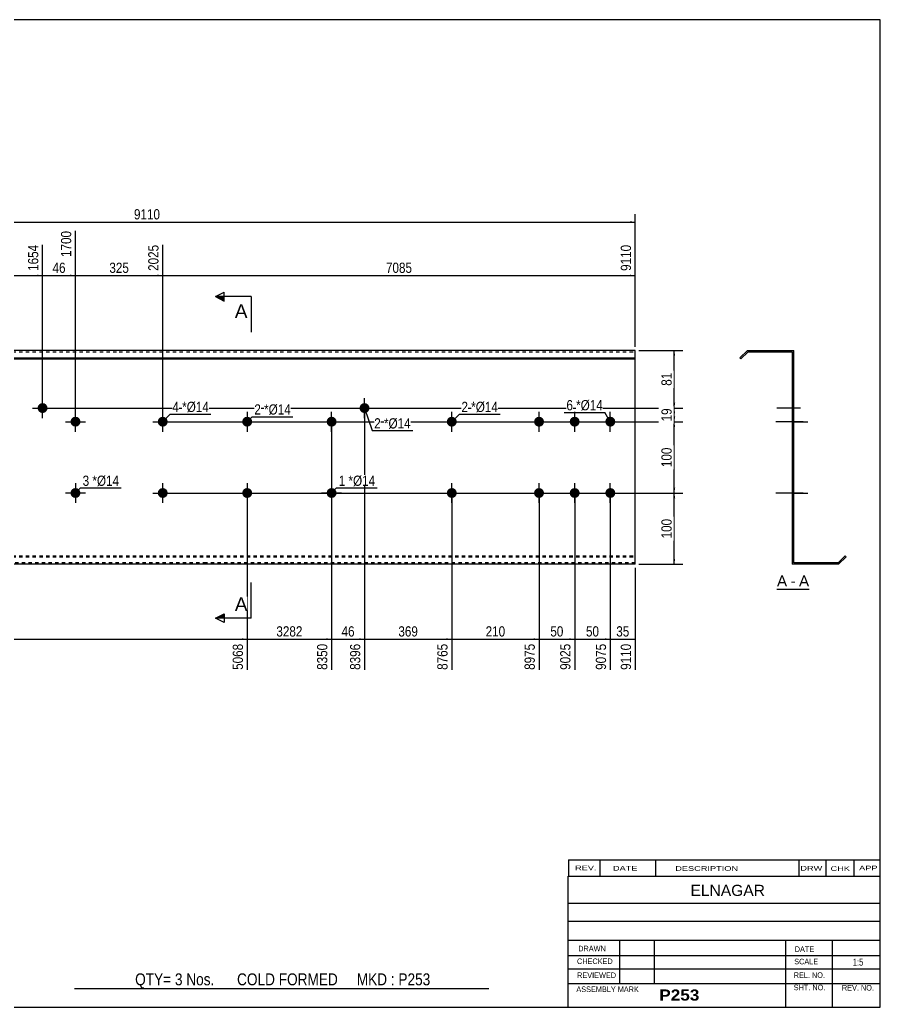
# Model space of a CAD drawing. Header units: millimetres. Extents: x -60 to 343, y -154 to 123.
# Drawn here: x 101.3 to 342.8, y -154.2 to 122.8 of the extents above; entities that cross this region are included whole.
import ezdxf

# ---------------------------------------------------------------- set-up
doc = ezdxf.new("R2010")
doc.units = ezdxf.units.MM
doc.linetypes.add('DXK_LINE_DOT1', pattern=[1.8814, 0.9407, -0.9407])
doc.styles.add('Arial', font='ARIAL.TTF', dxfattribs={"height": 0.2})
doc.styles.add('Arial Bold', font='ARIALBD.TTF', dxfattribs={"height": 0.2})
doc.styles.add('Arial Narrow', font='ARIALN.TTF', dxfattribs={"height": 0.2})

# ---------------------------------------------------------------- blocks, each defined once
blk = doc.blocks.new('Unknown-629086801-1903')
at = {"color": 5, "linetype": 'Continuous'}
for p, q in [((342.8, 122.75), (-57.2, 122.75)), ((342.8, -154.25), (342.8, 122.75)), ((-57.2, -154.25), (342.8, -154.25))]:
    blk.add_line(p, q, dxfattribs=at)
blk = doc.blocks.new('Unknown-629086801-12 - 1238')
at = {"color": 7, "linetype": 'Continuous'}
blk.add_line((313.81, -36.95), (322.84, -36.95), dxfattribs=at)
at = {"color": 0, "linetype": 'Continuous'}
blk.add_wipeout([(316.65, -36.2), (316.65, -33), (313.81, -33), (313.81, -36.2)], dxfattribs=at)
blk.add_wipeout([(319.03, -36.2), (319.03, -33), (317.61, -33), (317.61, -36.2)], dxfattribs=at)
at = {"color": 96, "linetype": 'Continuous', "style": 'Arial'}
blk.add_text('A', height=3.06, dxfattribs=at).set_placement((313.81, -36.2))
at = {"color": 0, "linetype": 'Continuous'}
blk.add_wipeout([(322.84, -36.2), (322.84, -33), (319.99, -33), (319.99, -36.2)], dxfattribs=at)
at = {"color": 96, "linetype": 'Continuous', "style": 'Arial'}
for s, p in [('A', (319.99, -36.2)), ('-', (317.61, -36.2))]:
    blk.add_text(s, height=3.06, dxfattribs=at).set_placement(p)
blk = doc.blocks.new('Part-629086801-1218 - 1203')
at = {"color": 2, "linetype": 'Continuous'}
for p, q in [((129.14, 30), (95.51, 30)), ((95.51, 27.88), (129.14, 27.88)), ((153.63, 30), (129.24, 30)), ((129.24, 27.88), (153.63, 27.88)), ((176.53, 30), (153.73, 30)), ((153.73, 27.88), (176.53, 27.88)), ((210.25, 30), (176.63, 30)), ((176.63, 27.88), (210.25, 27.88)), ((234.74, 30), (210.35, 30)), ((210.35, 27.88), (234.74, 27.88)), ((274.04, 30), (234.84, 30)), ((234.84, 27.88), (274.04, 27.88)), ((274.04, -30), (274.04, 30)), ((95.51, 27.6), (129.14, 27.6)), ((129.24, 27.6), (153.63, 27.6)), ((153.73, 27.6), (176.53, 27.6)), ((176.63, 27.6), (210.25, 27.6)), ((210.35, 27.6), (234.74, 27.6)), ((234.84, 27.6), (274.04, 27.6)), ((129.14, -30), (95.51, -30)), ((153.63, -30), (129.24, -30)), ((176.53, -30), (153.73, -30)), ((210.25, -30), (176.63, -30)), ((234.74, -30), (210.35, -30)), ((274.04, -30), (234.84, -30))]:
    blk.add_line(p, q, dxfattribs=at)
at = {"color": 7, "linetype": 'DXK_LINE_DOT1'}
for p, q in [((95.51, 29.6), (129.14, 29.6)), ((129.24, 29.6), (153.63, 29.6)), ((153.73, 29.6), (176.53, 29.6)), ((176.63, 29.6), (210.25, 29.6)), ((210.35, 29.6), (234.74, 29.6)), ((234.84, 29.6), (274.04, 29.6)), ((95.51, -27.6), (129.14, -27.6)), ((129.24, -27.6), (153.63, -27.6)), ((153.73, -27.6), (176.53, -27.6)), ((176.63, -27.6), (210.25, -27.6)), ((210.35, -27.6), (234.74, -27.6)), ((234.84, -27.6), (274.04, -27.6)), ((95.51, -27.88), (129.14, -27.88)), ((129.14, -29.6), (95.51, -29.6)), ((129.24, -27.88), (153.63, -27.88)), ((153.63, -29.6), (129.24, -29.6)), ((153.73, -27.88), (176.53, -27.88)), ((176.53, -29.6), (153.73, -29.6)), ((176.63, -27.88), (210.25, -27.88)), ((210.25, -29.6), (176.63, -29.6)), ((210.35, -27.88), (234.74, -27.88)), ((234.74, -29.6), (210.35, -29.6)), ((234.84, -27.88), (274.04, -27.88)), ((274.04, -29.6), (234.84, -29.6))]:
    blk.add_line(p, q, dxfattribs=at)
blk = doc.blocks.new('Bolt-629086801-1220 - 1203')
at = {"linetype": 'Continuous'}
blk.add_hatch(color=3, dxfattribs=at).paths.add_polyline_path([(106.3, 13.82, -1), (109.1, 13.82, -1)])
at = {"color": 3, "linetype": 'Continuous'}
for p, q in [((107.7, 11.02), (107.7, 16.62)), ((104.9, 13.82), (110.5, 13.82))]:
    blk.add_line(p, q, dxfattribs=at)
blk = doc.blocks.new('Bolt-629086801-1222 - 1203')
at = {"linetype": 'Continuous'}
blk.add_hatch(color=3, dxfattribs=at).paths.add_polyline_path([(115.54, 10, -1), (118.34, 10, -1)])
at = {"color": 3, "linetype": 'Continuous'}
for p, q in [((116.94, 7.2), (116.94, 12.8)), ((114.14, 10), (119.74, 10))]:
    blk.add_line(p, q, dxfattribs=at)
blk = doc.blocks.new('Bolt-629086801-1225 - 1203')
at = {"linetype": 'Continuous'}
blk.add_hatch(color=3, dxfattribs=at).paths.add_polyline_path([(118.34, -10, -1), (115.54, -10, -1)])
at = {"color": 3, "linetype": 'Continuous'}
for p, q in [((116.94, -7.2), (116.94, -12.8)), ((119.74, -10), (114.14, -10))]:
    blk.add_line(p, q, dxfattribs=at)
blk = doc.blocks.new('Bolt-629086801-1226 - 1203')
at = {"linetype": 'Continuous'}
for points in [[(3.6, 10, -1), (6.4, 10, -1)], [(140.03, 10, -1), (142.83, 10, -1)]]:
    blk.add_hatch(color=3, dxfattribs=at).paths.add_polyline_path(points)
at = {"color": 3, "linetype": 'Continuous'}
for p, q in [((5, 7.2), (5, 12.8)), ((141.43, 7.2), (141.43, 12.8)), ((2.2, 10), (7.8, 10)), ((138.63, 10), (144.23, 10))]:
    blk.add_line(p, q, dxfattribs=at)
blk = doc.blocks.new('Bolt-629086801-1227 - 1203')
at = {"linetype": 'Continuous'}
for points in [[(3.6, -10, -1), (6.4, -10, -1)], [(140.03, -10, -1), (142.83, -10, -1)]]:
    blk.add_hatch(color=3, dxfattribs=at).paths.add_polyline_path(points)
at = {"color": 3, "linetype": 'Continuous'}
for p, q in [((5, -12.8), (5, -7.2)), ((141.43, -12.8), (141.43, -7.2)), ((2.2, -10), (7.8, -10)), ((138.63, -10), (144.23, -10))]:
    blk.add_line(p, q, dxfattribs=at)
blk = doc.blocks.new('Bolt-629086801-1228 - 1203')
at = {"linetype": 'Continuous'}
for points in [[(221.15, 10, -1), (223.95, 10, -1)], [(221.15, -10, -1), (223.95, -10, -1)]]:
    blk.add_hatch(color=3, dxfattribs=at).paths.add_polyline_path(points)
at = {"color": 3, "linetype": 'Continuous'}
for p, q in [((222.55, 7.2), (222.55, 12.8)), ((219.75, 10), (225.35, 10)), ((222.55, -12.8), (222.55, -7.2)), ((219.75, -10), (225.35, -10))]:
    blk.add_line(p, q, dxfattribs=at)
blk = doc.blocks.new('Bolt-629086801-1229 - 1203')
at = {"linetype": 'Continuous'}
for points in [[(245.64, 10, -1), (248.44, 10, -1)], [(255.64, 10, -1), (258.44, 10, -1)], [(265.64, 10, -1), (268.44, 10, -1)], [(245.64, -10, -1), (248.44, -10, -1)], [(255.64, -10, -1), (258.44, -10, -1)], [(265.64, -10, -1), (268.44, -10, -1)]]:
    blk.add_hatch(color=3, dxfattribs=at).paths.add_polyline_path(points)
at = {"color": 3, "linetype": 'Continuous'}
for p, q in [((247.04, 7.2), (247.04, 12.8)), ((257.04, 7.2), (257.04, 12.8)), ((267.04, 7.2), (267.04, 12.8)), ((244.24, 10), (249.84, 10)), ((254.24, 10), (259.84, 10)), ((264.24, 10), (269.84, 10)), ((247.04, -12.8), (247.04, -7.2)), ((257.04, -12.8), (257.04, -7.2)), ((267.04, -12.8), (267.04, -7.2)), ((244.24, -10), (249.84, -10)), ((254.24, -10), (259.84, -10)), ((264.24, -10), (269.84, -10))]:
    blk.add_line(p, q, dxfattribs=at)
blk = doc.blocks.new('Bolt-629086801-1230 - 1203')
at = {"linetype": 'Continuous'}
blk.add_hatch(color=3, dxfattribs=at).paths.add_polyline_path([(196.66, 13.82, -1), (199.46, 13.82, -1)])
at = {"color": 3, "linetype": 'Continuous'}
for p, q in [((198.06, 11.02), (198.06, 16.62)), ((195.26, 13.82), (200.86, 13.82))]:
    blk.add_line(p, q, dxfattribs=at)
blk = doc.blocks.new('Bolt-629086801-1231 - 1203')
at = {"linetype": 'Continuous'}
blk.add_hatch(color=3, dxfattribs=at).paths.add_polyline_path([(187.42, 10, -1), (190.22, 10, -1)])
at = {"color": 3, "linetype": 'Continuous'}
for p, q in [((188.82, 7.2), (188.82, 12.8)), ((186.02, 10), (191.62, 10))]:
    blk.add_line(p, q, dxfattribs=at)
blk = doc.blocks.new('Bolt-629086801-1232 - 1203')
at = {"linetype": 'Continuous'}
blk.add_hatch(color=3, dxfattribs=at).paths.add_polyline_path([(190.22, -10, -1), (187.42, -10, -1)])
at = {"color": 3, "linetype": 'Continuous'}
for p, q in [((188.82, -7.2), (188.82, -12.8)), ((191.62, -10), (186.02, -10))]:
    blk.add_line(p, q, dxfattribs=at)
blk = doc.blocks.new('Bolt-629086801-1233 - 1203')
at = {"linetype": 'Continuous'}
for points in [[(166.53, 10, -1), (163.73, 10, -1)], [(166.53, -10, -1), (163.73, -10, -1)]]:
    blk.add_hatch(color=3, dxfattribs=at).paths.add_polyline_path(points)
at = {"color": 3, "linetype": 'Continuous'}
for p, q in [((165.13, 12.8), (165.13, 7.2)), ((162.33, 10), (167.93, 10)), ((165.13, -7.2), (165.13, -12.8)), ((162.33, -10), (167.93, -10))]:
    blk.add_line(p, q, dxfattribs=at)
blk = doc.blocks.new('Part-629086801-1240 - 1238')
at = {"color": 2, "linetype": 'Continuous'}
for p, q in [((305.52, 30), (303.4, 27.88)), ((303.4, 27.88), (303.68, 27.6)), ((303.68, 27.6), (305.69, 29.6)), ((305.52, 30), (318.52, 30)), ((305.69, 29.6), (318.12, 29.6)), ((318.12, 29.6), (318.12, -30)), ((318.52, -29.6), (318.52, 30)), ((332.96, -27.6), (330.96, -29.6)), ((333.24, -27.88), (332.96, -27.6)), ((331.12, -30), (318.12, -30)), ((330.96, -29.6), (318.52, -29.6)), ((331.12, -30), (333.24, -27.88))]:
    blk.add_line(p, q, dxfattribs=at)
blk = doc.blocks.new('Bolt-629086801-1241 - 1238')
at = {"linetype": 'Continuous'}
for points in [[(318.12, 11.4), (318.12, 8.6), (318.52, 8.6), (318.52, 11.4)], [(318.12, 11.4), (318.12, 8.6), (318.52, 8.6), (318.52, 11.4)], [(318.12, 11.4), (318.12, 8.6), (318.52, 8.6), (318.52, 11.4)], [(318.12, -8.6), (318.12, -11.4), (318.52, -11.4), (318.52, -8.6)], [(318.12, -8.6), (318.12, -11.4), (318.52, -11.4), (318.52, -8.6)], [(318.12, -8.6), (318.12, -11.4), (318.52, -11.4), (318.52, -8.6)]]:
    blk.add_hatch(color=3, dxfattribs=at).paths.add_polyline_path(points)
at = {"color": 3, "linetype": 'Continuous'}
for p, q in [((318.52, 11.4), (318.12, 11.4)), ((318.52, 11.4), (318.12, 11.4)), ((318.52, 11.4), (318.12, 11.4)), ((321.12, 10), (313.52, 10)), ((321.12, 10), (313.52, 10)), ((321.12, 10), (313.52, 10)), ((318.52, 8.6), (318.12, 8.6)), ((318.52, 8.6), (318.12, 8.6)), ((318.52, 8.6), (318.12, 8.6)), ((321.12, -10), (313.52, -10)), ((321.12, -10), (313.52, -10)), ((321.12, -10), (313.52, -10)), ((318.52, -8.6), (318.12, -8.6)), ((318.52, -8.6), (318.12, -8.6)), ((318.52, -8.6), (318.12, -8.6)), ((318.52, -11.4), (318.12, -11.4)), ((318.52, -11.4), (318.12, -11.4)), ((318.52, -11.4), (318.12, -11.4))]:
    blk.add_line(p, q, dxfattribs=at)
blk = doc.blocks.new('Bolt-629086801-1242 - 1238')
at = {"linetype": 'Continuous'}
blk.add_hatch(color=3, dxfattribs=at).paths.add_polyline_path([(318.12, 15.22), (318.12, 12.42), (318.52, 12.42), (318.52, 15.22)])
at = {"color": 3, "linetype": 'Continuous'}
for p, q in [((318.52, 15.22), (318.12, 15.22)), ((320.42, 13.82), (313.82, 13.82)), ((318.52, 12.42), (318.12, 12.42))]:
    blk.add_line(p, q, dxfattribs=at)
blk = doc.blocks.new('Bolt-629086801-1243 - 1238')
at = {"linetype": 'Continuous'}
blk.add_hatch(color=3, dxfattribs=at).paths.add_polyline_path([(318.12, 15.22), (318.12, 12.42), (318.52, 12.42), (318.52, 15.22)])
at = {"color": 3, "linetype": 'Continuous'}
for p, q in [((318.52, 15.22), (318.12, 15.22)), ((320.42, 13.82), (313.82, 13.82)), ((318.52, 12.42), (318.12, 12.42))]:
    blk.add_line(p, q, dxfattribs=at)
blk = doc.blocks.new('Bolt-629086801-1244 - 1238')
at = {"linetype": 'Continuous'}
blk.add_hatch(color=3, dxfattribs=at).paths.add_polyline_path([(318.12, 11.4), (318.12, 8.6), (318.52, 8.6), (318.52, 11.4)])
at = {"color": 3, "linetype": 'Continuous'}
for p, q in [((318.52, 11.4), (318.12, 11.4)), ((320.42, 10), (313.82, 10)), ((318.52, 8.6), (318.12, 8.6))]:
    blk.add_line(p, q, dxfattribs=at)
blk = doc.blocks.new('Bolt-629086801-1245 - 1238')
at = {"linetype": 'Continuous'}
blk.add_hatch(color=3, dxfattribs=at).paths.add_polyline_path([(318.12, 11.4), (318.12, 8.6), (318.52, 8.6), (318.52, 11.4)])
at = {"color": 3, "linetype": 'Continuous'}
for p, q in [((318.52, 11.4), (318.12, 11.4)), ((320.42, 10), (313.82, 10)), ((318.52, 8.6), (318.12, 8.6))]:
    blk.add_line(p, q, dxfattribs=at)
blk = doc.blocks.new('Bolt-629086801-1246 - 1238')
at = {"linetype": 'Continuous'}
blk.add_hatch(color=3, dxfattribs=at).paths.add_polyline_path([(318.52, -11.4), (318.52, -8.6), (318.12, -8.6), (318.12, -11.4)])
at = {"color": 3, "linetype": 'Continuous'}
for p, q in [((318.52, -8.6), (318.12, -8.6)), ((320.12, -10), (318.12, -10)), ((318.52, -11.4), (318.12, -11.4))]:
    blk.add_line(p, q, dxfattribs=at)
blk = doc.blocks.new('Bolt-629086801-1247 - 1238')
at = {"linetype": 'Continuous'}
blk.add_hatch(color=3, dxfattribs=at).paths.add_polyline_path([(318.52, -11.4), (318.52, -8.6), (318.12, -8.6), (318.12, -11.4)])
at = {"color": 3, "linetype": 'Continuous'}
for p, q in [((318.52, -8.6), (318.12, -8.6)), ((320.12, -10), (318.12, -10)), ((318.52, -11.4), (318.12, -11.4))]:
    blk.add_line(p, q, dxfattribs=at)
blk = doc.blocks.new('Bolt-629086801-1248 - 1238')
at = {"linetype": 'Continuous'}
blk.add_hatch(color=3, dxfattribs=at).paths.add_polyline_path([(318.12, 11.4), (318.12, 8.6), (318.52, 8.6), (318.52, 11.4)])
blk.add_hatch(color=3, dxfattribs=at).paths.add_polyline_path([(318.12, 11.4), (318.12, 8.6), (318.52, 8.6), (318.52, 11.4)])
at = {"color": 3, "linetype": 'Continuous'}
for p, q in [((318.52, 11.4), (318.12, 11.4)), ((318.52, 11.4), (318.12, 11.4)), ((320.12, 10), (313.52, 10)), ((320.12, 10), (313.52, 10)), ((318.52, 8.6), (318.12, 8.6)), ((318.52, 8.6), (318.12, 8.6))]:
    blk.add_line(p, q, dxfattribs=at)
blk = doc.blocks.new('Bolt-629086801-1249 - 1238')
at = {"linetype": 'Continuous'}
blk.add_hatch(color=3, dxfattribs=at).paths.add_polyline_path([(318.12, -8.6), (318.12, -11.4), (318.52, -11.4), (318.52, -8.6)])
blk.add_hatch(color=3, dxfattribs=at).paths.add_polyline_path([(318.12, -8.6), (318.12, -11.4), (318.52, -11.4), (318.52, -8.6)])
at = {"color": 3, "linetype": 'Continuous'}
for p, q in [((320.12, -10), (313.52, -10)), ((320.12, -10), (313.52, -10)), ((318.52, -8.6), (318.12, -8.6)), ((318.52, -8.6), (318.12, -8.6)), ((318.52, -11.4), (318.12, -11.4)), ((318.52, -11.4), (318.12, -11.4))]:
    blk.add_line(p, q, dxfattribs=at)
blk = doc.blocks.new('Bolt-629086801-1250 - 1238')
at = {"linetype": 'Continuous'}
for points in [[(318.12, 11.4), (318.12, 8.6), (318.52, 8.6), (318.52, 11.4)], [(318.12, -8.6), (318.12, -11.4), (318.52, -11.4), (318.52, -8.6)]]:
    blk.add_hatch(color=3, dxfattribs=at).paths.add_polyline_path(points)
at = {"color": 3, "linetype": 'Continuous'}
for p, q in [((318.52, 11.4), (318.12, 11.4)), ((320.12, 10), (313.52, 10)), ((318.52, 8.6), (318.12, 8.6)), ((320.12, -10), (313.52, -10)), ((318.52, -8.6), (318.12, -8.6)), ((318.52, -11.4), (318.12, -11.4))]:
    blk.add_line(p, q, dxfattribs=at)
blk = doc.blocks.new('Bolt-629086801-1251 - 1238')
at = {"linetype": 'Continuous'}
for points in [[(318.12, 11.4), (318.12, 8.6), (318.52, 8.6), (318.52, 11.4)], [(318.12, 11.4), (318.12, 8.6), (318.52, 8.6), (318.52, 11.4)], [(318.12, 11.4), (318.12, 8.6), (318.52, 8.6), (318.52, 11.4)], [(318.12, -8.6), (318.12, -11.4), (318.52, -11.4), (318.52, -8.6)], [(318.12, -8.6), (318.12, -11.4), (318.52, -11.4), (318.52, -8.6)], [(318.12, -8.6), (318.12, -11.4), (318.52, -11.4), (318.52, -8.6)]]:
    blk.add_hatch(color=3, dxfattribs=at).paths.add_polyline_path(points)
at = {"color": 3, "linetype": 'Continuous'}
for p, q in [((318.52, 11.4), (318.12, 11.4)), ((318.52, 11.4), (318.12, 11.4)), ((318.52, 11.4), (318.12, 11.4)), ((321.12, 10), (313.52, 10)), ((321.12, 10), (313.52, 10)), ((321.12, 10), (313.52, 10)), ((318.52, 8.6), (318.12, 8.6)), ((318.52, 8.6), (318.12, 8.6)), ((318.52, 8.6), (318.12, 8.6)), ((321.12, -10), (313.52, -10)), ((321.12, -10), (313.52, -10)), ((321.12, -10), (313.52, -10)), ((318.52, -8.6), (318.12, -8.6)), ((318.52, -8.6), (318.12, -8.6)), ((318.52, -8.6), (318.12, -8.6)), ((318.52, -11.4), (318.12, -11.4)), ((318.52, -11.4), (318.12, -11.4)), ((318.52, -11.4), (318.12, -11.4))]:
    blk.add_line(p, q, dxfattribs=at)
blk = doc.blocks.new('Bolt-629086801-1252 - 1238')
at = {"linetype": 'Continuous'}
blk.add_hatch(color=3, dxfattribs=at).paths.add_polyline_path([(318.12, 15.22), (318.12, 12.42), (318.52, 12.42), (318.52, 15.22)])
at = {"color": 3, "linetype": 'Continuous'}
for p, q in [((318.52, 15.22), (318.12, 15.22)), ((320.42, 13.82), (313.82, 13.82)), ((318.52, 12.42), (318.12, 12.42))]:
    blk.add_line(p, q, dxfattribs=at)
blk = doc.blocks.new('Bolt-629086801-1253 - 1238')
at = {"linetype": 'Continuous'}
blk.add_hatch(color=3, dxfattribs=at).paths.add_polyline_path([(318.12, 11.4), (318.12, 8.6), (318.52, 8.6), (318.52, 11.4)])
at = {"color": 3, "linetype": 'Continuous'}
for p, q in [((318.52, 11.4), (318.12, 11.4)), ((320.42, 10), (313.82, 10)), ((318.52, 8.6), (318.12, 8.6))]:
    blk.add_line(p, q, dxfattribs=at)
blk = doc.blocks.new('Bolt-629086801-1254 - 1238')
at = {"linetype": 'Continuous'}
blk.add_hatch(color=3, dxfattribs=at).paths.add_polyline_path([(318.52, -11.4), (318.52, -8.6), (318.12, -8.6), (318.12, -11.4)])
at = {"color": 3, "linetype": 'Continuous'}
for p, q in [((318.52, -8.6), (318.12, -8.6)), ((320.12, -10), (318.12, -10)), ((318.52, -11.4), (318.12, -11.4))]:
    blk.add_line(p, q, dxfattribs=at)
blk = doc.blocks.new('Bolt-629086801-1255 - 1238')
at = {"linetype": 'Continuous'}
for points in [[(318.52, 8.6), (318.52, 11.4), (318.12, 11.4), (318.12, 8.6)], [(318.52, -11.4), (318.52, -8.6), (318.12, -8.6), (318.12, -11.4)]]:
    blk.add_hatch(color=3, dxfattribs=at).paths.add_polyline_path(points)
at = {"color": 3, "linetype": 'Continuous'}
for p, q in [((318.12, 11.4), (318.52, 11.4)), ((318.12, 10), (322.52, 10)), ((318.12, 8.6), (318.52, 8.6)), ((318.12, -8.6), (318.52, -8.6)), ((318.12, -10), (322.52, -10)), ((318.12, -11.4), (318.52, -11.4))]:
    blk.add_line(p, q, dxfattribs=at)
blk = doc.blocks.new('StraightDimension-629086801-1353 - 1203')
at = {"linetype": 'Continuous'}
for points in [[(284.75, 8.5), (285, 10), (285.25, 8.5)], [(285.25, -8.5), (285, -10), (284.75, -8.5)]]:
    blk.add_hatch(color=7, dxfattribs=at).paths.add_polyline_path(points)
at = {"color": 7, "linetype": 'Continuous'}
for p, q in [((142.43, 10), (287.4, 10)), ((285, -10), (285, 10)), ((142.43, -10), (287.4, -10))]:
    blk.add_line(p, q, dxfattribs=at)
at = {"color": 0}
blk.add_wipeout([(284.85, 3.34), (280.65, 3.34), (280.65, -3.34), (284.85, -3.34)], dxfattribs=at)
at = {"color": 3, "style": 'Arial Narrow'}
blk.add_text('100', height=2.863, rotation=90.0002, dxfattribs=at).set_placement((284.25, -2.74))
blk = doc.blocks.new('StraightDimension-629086801-1354 - 1203')
at = {"linetype": 'Continuous'}
for points in [[(284.75, -11.5), (285, -10), (285.25, -11.5)], [(285.25, -28.5), (285, -30), (284.75, -28.5)]]:
    blk.add_hatch(color=7, dxfattribs=at).paths.add_polyline_path(points)
at = {"color": 7, "linetype": 'Continuous'}
for p, q in [((142.43, -10), (287.4, -10)), ((285, -30), (285, -10)), ((275.04, -30), (287.4, -30))]:
    blk.add_line(p, q, dxfattribs=at)
at = {"color": 0}
blk.add_wipeout([(284.85, -16.66), (280.65, -16.66), (280.65, -23.34), (284.85, -23.34)], dxfattribs=at)
at = {"color": 3, "style": 'Arial Narrow'}
blk.add_text('100', height=2.863, rotation=90.0002, dxfattribs=at).set_placement((284.25, -22.74))
blk = doc.blocks.new('StraightDimension-629086801-1268 - 1203')
at = {"linetype": 'Continuous'}
blk.add_hatch(color=7, dxfattribs=at).paths.add_polyline_path([(272.54, 51.25), (274.04, 51), (272.54, 50.75)])
at = {"color": 7, "linetype": 'Continuous'}
for p, q in [((141.43, 11), (141.43, 59.61)), ((274.04, 31), (274.04, 59.61)), ((141.43, 51), (274.04, 51))]:
    blk.add_line(p, q, dxfattribs=at)
at = {"color": 0, "linetype": 'Continuous'}
blk.add_wipeout([(273.44, 60.21), (269.24, 60.21), (269.24, 51.7), (273.44, 51.7)], dxfattribs=at)
at = {"color": 0}
blk.add_wipeout([(211.99, 51.15), (211.99, 55.35), (203.48, 55.35), (203.48, 51.15)], dxfattribs=at)
at = {"color": 3, "linetype": 'Continuous', "style": 'Arial Narrow'}
blk.add_text('9110', height=2.863, rotation=90.0002, dxfattribs=at).set_placement((272.84, 52.3))
at = {"color": 3, "style": 'Arial Narrow'}
blk.add_text('7085', height=2.863, dxfattribs=at).set_placement((204.08, 51.75))
blk = doc.blocks.new('StraightDimension-629086801-1269 - 1203')
at = {"linetype": 'Continuous'}
blk.add_hatch(color=7, dxfattribs=at).paths.add_polyline_path([(139.93, 51.25), (141.43, 51), (139.93, 50.75)])
at = {"color": 7, "linetype": 'Continuous'}
for p, q in [((116.94, 11), (116.94, 63.51)), ((141.43, 11), (141.43, 59.61)), ((116.94, 51), (141.43, 51))]:
    blk.add_line(p, q, dxfattribs=at)
at = {"color": 0, "linetype": 'Continuous'}
blk.add_wipeout([(140.83, 60.21), (136.63, 60.21), (136.63, 51.7), (140.83, 51.7)], dxfattribs=at)
at = {"color": 0}
blk.add_wipeout([(132.53, 51.15), (132.53, 55.35), (125.85, 55.35), (125.85, 51.15)], dxfattribs=at)
at = {"color": 3, "linetype": 'Continuous', "style": 'Arial Narrow'}
blk.add_text('2025', height=2.863, rotation=90.0002, dxfattribs=at).set_placement((140.23, 52.3))
at = {"color": 3, "style": 'Arial Narrow'}
blk.add_text('325', height=2.863, dxfattribs=at).set_placement((126.45, 51.75))
blk = doc.blocks.new('StraightDimension-629086801-1270 - 1203')
at = {"linetype": 'Continuous'}
blk.add_hatch(color=7, dxfattribs=at).paths.add_polyline_path([(115.44, 51.25), (116.94, 51), (115.44, 50.75)])
at = {"color": 7, "linetype": 'Continuous'}
for p, q in [((116.94, 11), (116.94, 63.51)), ((107.7, 14.82), (107.7, 59.61)), ((107.7, 51), (116.94, 51))]:
    blk.add_line(p, q, dxfattribs=at)
at = {"color": 0}
blk.add_wipeout([(114.75, 51.15), (114.75, 55.35), (109.9, 55.35), (109.9, 51.15)], dxfattribs=at)
at = {"color": 0, "linetype": 'Continuous'}
blk.add_wipeout([(116.34, 64.11), (112.14, 64.11), (112.14, 55.6), (116.34, 55.6)], dxfattribs=at)
at = {"color": 3, "linetype": 'Continuous', "style": 'Arial Narrow'}
blk.add_text('1700', height=2.863, rotation=90.0002, dxfattribs=at).set_placement((115.74, 56.2))
at = {"color": 3, "style": 'Arial Narrow'}
blk.add_text('46', height=2.863, dxfattribs=at).set_placement((110.5, 51.75))
blk = doc.blocks.new('StraightDimension-629086801-1320 - 1203')
at = {"linetype": 'Continuous'}
blk.add_hatch(color=7, dxfattribs=at).paths.add_polyline_path([(245.54, -50.75), (247.04, -51), (245.54, -51.25)])
at = {"color": 7, "linetype": 'Continuous'}
for p, q in [((222.55, -11), (222.55, -59.61)), ((247.04, -11), (247.04, -59.61)), ((222.55, -51), (247.04, -51))]:
    blk.add_line(p, q, dxfattribs=at)
at = {"color": 0}
blk.add_wipeout([(238.13, -50.85), (238.13, -46.65), (231.45, -46.65), (231.45, -50.85)], dxfattribs=at)
at = {"color": 0, "linetype": 'Continuous'}
blk.add_wipeout([(246.44, -51.7), (242.24, -51.7), (242.24, -60.21), (246.44, -60.21)], dxfattribs=at)
at = {"color": 3, "style": 'Arial Narrow'}
blk.add_text('210', height=2.863, dxfattribs=at).set_placement((232.05, -50.25))
at = {"color": 3, "linetype": 'Continuous', "style": 'Arial Narrow'}
blk.add_text('8975', height=2.863, rotation=90.0002, dxfattribs=at).set_placement((245.84, -59.61))
blk = doc.blocks.new('StraightDimension-629086801-1271 - 1203')
at = {"linetype": 'Continuous'}
blk.add_hatch(color=7, dxfattribs=at).paths.add_polyline_path([(106.2, 51.25), (107.7, 51), (106.2, 50.75)])
at = {"color": 7, "linetype": 'Continuous'}
for p, q in [((83.22, 11), (83.22, 63.51)), ((107.7, 14.82), (107.7, 59.61)), ((83.22, 51), (107.7, 51))]:
    blk.add_line(p, q, dxfattribs=at)
at = {"color": 0, "linetype": 'Continuous'}
blk.add_wipeout([(107.1, 60.21), (102.9, 60.21), (102.9, 51.7), (107.1, 51.7)], dxfattribs=at)
at = {"color": 0}
blk.add_wipeout([(98.8, 51.15), (98.8, 55.35), (92.12, 55.35), (92.12, 51.15)], dxfattribs=at)
at = {"color": 3, "linetype": 'Continuous', "style": 'Arial Narrow'}
blk.add_text('1654', height=2.863, rotation=90.0002, dxfattribs=at).set_placement((106.5, 52.3))
at = {"color": 3, "style": 'Arial Narrow'}
blk.add_text('579', height=2.863, dxfattribs=at).set_placement((92.72, 51.75))
blk = doc.blocks.new('StraightDimension-629086801-1351 - 1203')
at = {"linetype": 'Continuous'}
for points in [[(284.75, 28.5), (285, 30), (285.25, 28.5)], [(285.25, 15.32), (285, 13.82), (284.75, 15.32)]]:
    blk.add_hatch(color=7, dxfattribs=at).paths.add_polyline_path(points)
at = {"color": 7, "linetype": 'Continuous'}
for p, q in [((275.04, 30), (287.4, 30)), ((285, 13.82), (285, 30)), ((108.7, 13.82), (287.4, 13.82))]:
    blk.add_line(p, q, dxfattribs=at)
at = {"color": 0}
blk.add_wipeout([(284.85, 24.34), (280.65, 24.34), (280.65, 19.48), (284.85, 19.48)], dxfattribs=at)
at = {"color": 3, "style": 'Arial Narrow'}
blk.add_text('81', height=2.863, rotation=90.0002, dxfattribs=at).set_placement((284.25, 20.08))
blk = doc.blocks.new('StraightDimension-629086801-1317 - 1203')
at = {"linetype": 'Continuous'}
blk.add_hatch(color=7, dxfattribs=at).paths.add_polyline_path([(272.54, -50.75), (274.04, -51), (272.54, -51.25)])
at = {"color": 7, "linetype": 'Continuous'}
for p, q in [((267.04, -11), (267.04, -59.61)), ((274.04, -31), (274.04, -59.61)), ((267.04, -51), (274.04, -51))]:
    blk.add_line(p, q, dxfattribs=at)
at = {"color": 0}
blk.add_wipeout([(272.96, -50.85), (272.96, -46.65), (268.11, -46.65), (268.11, -50.85)], dxfattribs=at)
at = {"color": 3, "style": 'Arial Narrow'}
blk.add_text('35', height=2.863, dxfattribs=at).set_placement((268.71, -50.25))
at = {"color": 0, "linetype": 'Continuous'}
blk.add_wipeout([(273.44, -51.7), (269.24, -51.7), (269.24, -60.21), (273.44, -60.21)], dxfattribs=at)
at = {"color": 3, "linetype": 'Continuous', "style": 'Arial Narrow'}
blk.add_text('9110', height=2.863, rotation=90.0002, dxfattribs=at).set_placement((272.84, -59.61))
blk = doc.blocks.new('StraightDimension-629086801-1318 - 1203')
at = {"linetype": 'Continuous'}
blk.add_hatch(color=7, dxfattribs=at).paths.add_polyline_path([(265.54, -50.75), (267.04, -51), (265.54, -51.25)])
at = {"color": 7, "linetype": 'Continuous'}
for p, q in [((257.04, -11), (257.04, -59.61)), ((267.04, -11), (267.04, -59.61)), ((257.04, -51), (267.04, -51))]:
    blk.add_line(p, q, dxfattribs=at)
at = {"color": 0}
blk.add_wipeout([(264.46, -50.85), (264.46, -46.65), (259.61, -46.65), (259.61, -50.85)], dxfattribs=at)
at = {"color": 3, "style": 'Arial Narrow'}
blk.add_text('50', height=2.863, dxfattribs=at).set_placement((260.21, -50.25))
at = {"color": 0, "linetype": 'Continuous'}
blk.add_wipeout([(266.44, -51.7), (262.24, -51.7), (262.24, -60.21), (266.44, -60.21)], dxfattribs=at)
at = {"color": 3, "linetype": 'Continuous', "style": 'Arial Narrow'}
blk.add_text('9075', height=2.863, rotation=90.0002, dxfattribs=at).set_placement((265.84, -59.61))
blk = doc.blocks.new('StraightDimension-629086801-1319 - 1203')
at = {"linetype": 'Continuous'}
blk.add_hatch(color=7, dxfattribs=at).paths.add_polyline_path([(255.54, -50.75), (257.04, -51), (255.54, -51.25)])
at = {"color": 7, "linetype": 'Continuous'}
for p, q in [((247.04, -11), (247.04, -59.61)), ((257.04, -11), (257.04, -59.61)), ((247.04, -51), (257.04, -51))]:
    blk.add_line(p, q, dxfattribs=at)
at = {"color": 0}
blk.add_wipeout([(254.46, -50.85), (254.46, -46.65), (249.61, -46.65), (249.61, -50.85)], dxfattribs=at)
at = {"color": 3, "style": 'Arial Narrow'}
blk.add_text('50', height=2.863, dxfattribs=at).set_placement((250.21, -50.25))
at = {"color": 0, "linetype": 'Continuous'}
blk.add_wipeout([(256.44, -51.7), (252.24, -51.7), (252.24, -60.21), (256.44, -60.21)], dxfattribs=at)
at = {"color": 3, "linetype": 'Continuous', "style": 'Arial Narrow'}
blk.add_text('9025', height=2.863, rotation=90.0002, dxfattribs=at).set_placement((255.84, -59.61))
blk = doc.blocks.new('StraightDimension-629086801-1321 - 1203')
at = {"linetype": 'Continuous'}
blk.add_hatch(color=7, dxfattribs=at).paths.add_polyline_path([(221.05, -50.75), (222.55, -51), (221.05, -51.25)])
at = {"color": 7, "linetype": 'Continuous'}
for p, q in [((198.06, 12.82), (198.06, -59.61)), ((222.55, -11), (222.55, -59.61)), ((198.06, -51), (222.55, -51))]:
    blk.add_line(p, q, dxfattribs=at)
at = {"color": 0}
blk.add_wipeout([(213.65, -50.85), (213.65, -46.65), (206.96, -46.65), (206.96, -50.85)], dxfattribs=at)
at = {"color": 0, "linetype": 'Continuous'}
blk.add_wipeout([(221.95, -51.7), (217.75, -51.7), (217.75, -60.21), (221.95, -60.21)], dxfattribs=at)
at = {"color": 3, "style": 'Arial Narrow'}
blk.add_text('369', height=2.863, dxfattribs=at).set_placement((207.56, -50.25))
at = {"color": 3, "linetype": 'Continuous', "style": 'Arial Narrow'}
blk.add_text('8765', height=2.863, rotation=90.0002, dxfattribs=at).set_placement((221.35, -59.61))
blk = doc.blocks.new('StraightDimension-629086801-1322 - 1203')
at = {"linetype": 'Continuous'}
blk.add_hatch(color=7, dxfattribs=at).paths.add_polyline_path([(196.56, -50.75), (198.06, -51), (196.56, -51.25)])
at = {"color": 7, "linetype": 'Continuous'}
for p, q in [((198.06, 12.82), (198.06, -59.61)), ((188.82, 9), (188.82, -59.61)), ((188.82, -51), (198.06, -51))]:
    blk.add_line(p, q, dxfattribs=at)
at = {"color": 0}
blk.add_wipeout([(195.87, -50.85), (195.87, -46.65), (191.01, -46.65), (191.01, -50.85)], dxfattribs=at)
at = {"color": 3, "style": 'Arial Narrow'}
blk.add_text('46', height=2.863, dxfattribs=at).set_placement((191.61, -50.25))
at = {"color": 0, "linetype": 'Continuous'}
blk.add_wipeout([(197.46, -51.7), (193.26, -51.7), (193.26, -60.21), (197.46, -60.21)], dxfattribs=at)
at = {"color": 3, "linetype": 'Continuous', "style": 'Arial Narrow'}
blk.add_text('8396', height=2.863, rotation=90.0002, dxfattribs=at).set_placement((196.86, -59.61))
blk = doc.blocks.new('StraightDimension-629086801-1323 - 1203')
at = {"linetype": 'Continuous'}
blk.add_hatch(color=7, dxfattribs=at).paths.add_polyline_path([(187.32, -50.75), (188.82, -51), (187.32, -51.25)])
at = {"color": 7, "linetype": 'Continuous'}
for p, q in [((188.82, 9), (188.82, -59.61)), ((165.13, -11), (165.13, -59.61)), ((165.13, -51), (188.82, -51))]:
    blk.add_line(p, q, dxfattribs=at)
at = {"color": 0}
blk.add_wipeout([(181.23, -50.85), (181.23, -46.65), (172.72, -46.65), (172.72, -50.85)], dxfattribs=at)
at = {"color": 0, "linetype": 'Continuous'}
blk.add_wipeout([(188.22, -51.7), (184.02, -51.7), (184.02, -60.21), (188.22, -60.21)], dxfattribs=at)
at = {"color": 3, "style": 'Arial Narrow'}
blk.add_text('3282', height=2.863, dxfattribs=at).set_placement((173.32, -50.25))
at = {"color": 3, "linetype": 'Continuous', "style": 'Arial Narrow'}
blk.add_text('8350', height=2.863, rotation=90.0002, dxfattribs=at).set_placement((187.62, -59.61))
blk = doc.blocks.new('StraightDimension-629086801-1324 - 1203')
at = {"linetype": 'Continuous'}
blk.add_hatch(color=7, dxfattribs=at).paths.add_polyline_path([(163.63, -50.75), (165.13, -51), (163.63, -51.25)])
at = {"color": 7, "linetype": 'Continuous'}
for p, q in [((165.13, -11), (165.13, -59.61)), ((0, -31), (0, -54.13)), ((0, -51), (165.13, -51))]:
    blk.add_line(p, q, dxfattribs=at)
at = {"color": 0}
blk.add_wipeout([(86.82, -50.85), (86.82, -46.65), (78.31, -46.65), (78.31, -50.85)], dxfattribs=at)
at = {"color": 0, "linetype": 'Continuous'}
for points in [[(-0.6, -51.7), (-4.8, -51.7), (-4.8, -54.73), (-0.6, -54.73)], [(164.53, -51.7), (160.33, -51.7), (160.33, -60.21), (164.53, -60.21)]]:
    blk.add_wipeout(points, dxfattribs=at)
at = {"color": 3, "style": 'Arial Narrow'}
blk.add_text('5068', height=2.863, dxfattribs=at).set_placement((78.91, -50.25))
at = {"color": 3, "linetype": 'Continuous', "style": 'Arial Narrow'}
for s, height, p in [('0', 2.86, (-1.2, -54.13)), ('5068', 2.863, (163.93, -59.61))]:
    blk.add_text(s, height=height, rotation=90.0002, dxfattribs=at).set_placement(p)
blk = doc.blocks.new('StraightDimension-629086801-1352 - 1203')
at = {"linetype": 'Continuous'}
for points in [[(284.75, 12.32), (285, 13.82), (285.25, 12.32)], [(285.25, 11.5), (285, 10), (284.75, 11.5)]]:
    blk.add_hatch(color=7, dxfattribs=at).paths.add_polyline_path(points)
at = {"color": 7, "linetype": 'Continuous'}
for p, q in [((108.7, 13.82), (287.4, 13.82)), ((285, 10), (285, 13.82)), ((142.43, 10), (287.4, 10))]:
    blk.add_line(p, q, dxfattribs=at)
at = {"color": 0}
blk.add_wipeout([(284.85, 14.34), (280.65, 14.34), (280.65, 9.48), (284.85, 9.48)], dxfattribs=at)
at = {"color": 3, "style": 'Arial Narrow'}
blk.add_text('19', height=2.863, rotation=90.0002, dxfattribs=at).set_placement((284.25, 10.08))
blk = doc.blocks.new('StraightDimension-629086801-1389 - 1203')
at = {"linetype": 'Continuous'}
blk.add_hatch(color=7, dxfattribs=at).paths.add_polyline_path([(272.54, 66.25), (274.04, 66), (272.54, 65.75)])
at = {"color": 7, "linetype": 'Continuous'}
for p, q in [((274.04, 31), (274.04, 68.25)), ((0, 66), (274.04, 66))]:
    blk.add_line(p, q, dxfattribs=at)
at = {"color": 0}
blk.add_wipeout([(141.27, 66.15), (141.27, 70.35), (132.76, 70.35), (132.76, 66.15)], dxfattribs=at)
at = {"color": 3, "style": 'Arial Narrow'}
blk.add_text('9110', height=2.863, dxfattribs=at).set_placement((133.36, 66.75))
blk = doc.blocks.new('CBS_CALLOFF-629086801-1930')
at = {"color": 7, "linetype": 'Continuous'}
blk.add_line((116.68, -148.98), (232.91, -149), dxfattribs=at)
at = {"color": 3, "linetype": 'Continuous', "style": 'Arial Narrow'}
blk.add_text('QTY= 3 Nos.      COLD FORMED     MKD : P253', height=3.3405, dxfattribs=at).set_placement((133.68, -148.09))
blk = doc.blocks.new('CBS_NAME_BLOG-629086801-1931')
at = {"color": 7, "linetype": 'Continuous'}
for p, q in [((255.21, -117.5), (342.73, -117.5)), ((255.21, -154.21), (255.21, -117.5)), ((255.21, -125.04), (342.73, -125.04)), ((255.28, -130.09), (342.8, -130.09)), ((255.21, -135.46), (342.73, -135.46)), ((269.73, -147.57), (269.73, -135.47)), ((279.42, -147.54), (279.42, -135.47)), ((316.33, -154.21), (316.33, -135.48)), ((329.38, -154.21), (329.38, -135.47)), ((255.22, -139.76), (342.8, -139.74)), ((255.21, -143.51), (342.73, -143.51)), ((255.21, -147.55), (342.73, -147.55)), ((255.21, -154.25), (342.8, -154.25))]:
    blk.add_line(p, q, dxfattribs=at)
at = {"color": 3, "linetype": 'Continuous', "style": 'Arial'}
blk.add_text('ELNAGAR', height=3.133, dxfattribs=at).set_placement((289.53, -123.03))
at = {"color": 3, "linetype": 'Continuous'}
for s, height, style, width, p in [('DRAWN', 1.566, 'Arial', 0.9, (258.04, -138.57)), ('DATE', 1.566, 'Arial', 0.9, (318.8, -138.73)), ('CHECKED', 1.566, 'Arial', 0.9, (257.69, -142.14)), ('SCALE', 1.566, 'Arial', 0.9, (318.65, -142.21)), ('1:5', 1.957, 'Arial Narrow', 0.9, (335.1, -142.57)), ('REVIEWED', 1.566, 'Arial', 0.9, (257.73, -146.06)), ('REL. NO.', 1.566, 'Arial', 0.9, (318.51, -146.01)), ('ASSEMBLY MARK', 1.5663, 'Arial', 0.9, (257.51, -149.99)), ('P253', 3.131, 'Arial Bold', 1.1, (280.79, -152.39)), ('SHT. NO.', 1.566, 'Arial', 0.9, (318.51, -149.48)), ('REV. NO.', 1.566, 'Arial', 0.9, (332.03, -149.57))]:
    blk.add_text(s, height=height, dxfattribs=dict(at, style=style, width=width)).set_placement(p)
blk = doc.blocks.new('CBS_REVISION-629086801-1932')
at = {"color": 7, "linetype": 'Continuous'}
for p, q in [((255.29, -112.87), (342.79, -112.87)), ((255.29, -112.87), (255.29, -117.5)), ((264.09, -112.87), (264.09, -117.5)), ((279.68, -112.87), (279.68, -117.44)), ((319.94, -112.87), (319.94, -117.5)), ((327.48, -112.87), (327.48, -117.5)), ((335.43, -112.87), (335.43, -117.5)), ((255.29, -117.5), (342.79, -117.5))]:
    blk.add_line(p, q, dxfattribs=at)
at = {"color": 7, "style": 'Arial Narrow', "width": 1.7}
for s, height, p in [('REV.', 1.326, (257.15, -115.82)), ('DATE', 1.326, (267.78, -115.94)), ('DESCRIPTION', 1.3257, (285.26, -115.99)), ('DRW', 1.326, (320.37, -115.93)), ('CHK', 1.326, (328.86, -116.02)), ('APP', 1.326, (336.86, -115.87))]:
    blk.add_text(s, height=height, dxfattribs=at).set_placement(p)
blk = doc.blocks.new('MarkSet-629086801-1417 - 1203')
at = {"color": 0}
blk.add_wipeout([(145.98, 12.72), (145.98, 15.72), (144.15, 15.72), (144.15, 12.72)], dxfattribs=at)
blk.add_wipeout([(145.98, 12.72), (145.98, 15.72), (144.15, 15.72), (144.15, 12.72)], dxfattribs=at)
at = {"color": 7, "linetype": 'Continuous'}
blk.add_line((141.43, 10), (143.55, 12.12), dxfattribs=at)
at = {"color": 0}
blk.add_wipeout([(148.16, 12.72), (148.16, 15.72), (146.88, 15.72), (146.88, 12.72)], dxfattribs=at)
blk.add_wipeout([(148.16, 12.72), (148.16, 15.72), (146.88, 15.72), (146.88, 12.72)], dxfattribs=at)
at = {"color": 3, "style": 'Arial Narrow'}
blk.add_text('4', height=2.86, dxfattribs=at).set_placement((144.15, 12.72))
at = {"color": 0}
blk.add_wipeout([(154.37, 12.72), (154.37, 15.72), (148.16, 15.72), (148.16, 12.72)], dxfattribs=at)
blk.add_wipeout([(154.37, 12.72), (154.37, 15.72), (148.16, 15.72), (148.16, 12.72)], dxfattribs=at)
at = {"color": 7, "linetype": 'Continuous'}
blk.add_line((143.55, 12.12), (154.97, 12.12), dxfattribs=at)
at = {"color": 3, "style": 'Arial Narrow'}
for s, height, p in [('*', 2.86, (146.88, 12.72)), ('Ø14', 2.863, (148.16, 12.72))]:
    blk.add_text(s, height=height, dxfattribs=at).set_placement(p)
blk = doc.blocks.new('Mark-629086801-1429 - 1203')
at = {"color": 0}
blk.add_wipeout([(168.97, 12.01), (168.97, 15.01), (167.14, 15.01), (167.14, 12.01)], dxfattribs=at)
blk.add_wipeout([(168.97, 12.01), (168.97, 15.01), (167.14, 15.01), (167.14, 12.01)], dxfattribs=at)
at = {"color": 7, "linetype": 'Continuous'}
blk.add_line((165.13, 10), (166.54, 11.41), dxfattribs=at)
at = {"color": 0}
blk.add_wipeout([(171.15, 12.01), (171.15, 15.01), (169.87, 15.01), (169.87, 12.01)], dxfattribs=at)
blk.add_wipeout([(171.15, 12.01), (171.15, 15.01), (169.87, 15.01), (169.87, 12.01)], dxfattribs=at)
at = {"color": 3, "style": 'Arial Narrow'}
blk.add_text('2', height=2.86, dxfattribs=at).set_placement((167.14, 12.01))
at = {"color": 0}
blk.add_wipeout([(177.36, 12.01), (177.36, 15.01), (171.15, 15.01), (171.15, 12.01)], dxfattribs=at)
blk.add_wipeout([(177.36, 12.01), (177.36, 15.01), (171.15, 15.01), (171.15, 12.01)], dxfattribs=at)
at = {"color": 7, "linetype": 'Continuous'}
blk.add_line((166.54, 11.41), (177.96, 11.41), dxfattribs=at)
at = {"color": 3, "style": 'Arial Narrow'}
for s, height, p in [('*', 2.86, (169.87, 12.01)), ('Ø14', 2.863, (171.15, 12.01))]:
    blk.add_text(s, height=height, dxfattribs=at).set_placement(p)
blk = doc.blocks.new('Mark-629086801-1428 - 1203')
at = {"color": 0}
blk.add_wipeout([(192.66, -7.99), (192.66, -4.99), (190.83, -4.99), (190.83, -7.99)], dxfattribs=at)
blk.add_wipeout([(192.66, -7.99), (192.66, -4.99), (190.83, -4.99), (190.83, -7.99)], dxfattribs=at)
at = {"color": 7, "linetype": 'Continuous'}
blk.add_line((188.82, -10), (190.23, -8.59), dxfattribs=at)
at = {"color": 0}
blk.add_wipeout([(194.84, -7.99), (194.84, -4.99), (193.56, -4.99), (193.56, -7.99)], dxfattribs=at)
blk.add_wipeout([(194.84, -7.99), (194.84, -4.99), (193.56, -4.99), (193.56, -7.99)], dxfattribs=at)
at = {"color": 3, "style": 'Arial Narrow'}
blk.add_text('1', height=2.86, dxfattribs=at).set_placement((190.83, -7.99))
at = {"color": 0}
blk.add_wipeout([(201.05, -7.99), (201.05, -4.99), (194.84, -4.99), (194.84, -7.99)], dxfattribs=at)
blk.add_wipeout([(201.05, -7.99), (201.05, -4.99), (194.84, -4.99), (194.84, -7.99)], dxfattribs=at)
at = {"color": 7, "linetype": 'Continuous'}
blk.add_line((190.23, -8.59), (201.65, -8.59), dxfattribs=at)
at = {"color": 3, "style": 'Arial Narrow'}
for s, height, p in [('*', 2.86, (193.56, -7.99)), ('Ø14', 2.863, (194.84, -7.99))]:
    blk.add_text(s, height=height, dxfattribs=at).set_placement(p)
blk = doc.blocks.new('SectionMark-629086801-1266 - 1203')
at = {"linetype": 'Continuous'}
for points in [[(158.71, 45.1), (158.71, 43.85), (156.21, 45.1)], [(158.71, -43.85), (158.71, -45.1), (156.21, -45.1)]]:
    blk.add_hatch(color=30, dxfattribs=at).paths.add_polyline_path(points)
at = {"color": 30, "linetype": 'Continuous'}
for p, q in [((156.21, 45.1), (158.71, 46.35)), ((166.21, 45.1), (156.21, 45.1)), ((156.21, 45.1), (158.71, 43.85)), ((158.71, 43.85), (158.71, 46.35)), ((156.21, -45.1), (158.71, -43.85)), ((158.71, -43.85), (158.71, -46.35)), ((166.21, -45.1), (156.21, -45.1)), ((158.71, -46.35), (156.21, -45.1))]:
    blk.add_line(p, q, dxfattribs=at)
at = {"color": 0, "linetype": 'Continuous'}
for points in [[(165.21, 39.1), (165.21, 43.1), (161.66, 43.1), (161.66, 39.1)], [(165.21, -43.1), (165.21, -39.1), (161.66, -39.1), (161.66, -43.1)]]:
    blk.add_wipeout(points, dxfattribs=at)
at = {"color": 30, "linetype": 'Continuous'}
for p, q in [((166.21, 45.1), (166.21, 35.1)), ((166.21, -45.1), (166.21, -35.1))]:
    blk.add_line(p, q, dxfattribs=at)
at = {"color": 96, "linetype": 'Continuous', "style": 'Arial'}
for p in [(161.66, 39.1), (161.66, -43.1)]:
    blk.add_text('A', height=3.82, dxfattribs=at).set_placement(p)
blk = doc.blocks.new('MarkSet-629086801-1404 - 1203')
at = {"color": 0}
blk.add_wipeout([(120.79, -7.99), (120.79, -4.99), (118.96, -4.99), (118.96, -7.99)], dxfattribs=at)
blk.add_wipeout([(120.79, -7.99), (120.79, -4.99), (118.96, -4.99), (118.96, -7.99)], dxfattribs=at)
at = {"color": 7, "linetype": 'Continuous'}
blk.add_line((116.94, -10), (118.36, -8.59), dxfattribs=at)
at = {"color": 0}
blk.add_wipeout([(122.96, -7.99), (122.96, -4.99), (121.69, -4.99), (121.69, -7.99)], dxfattribs=at)
blk.add_wipeout([(122.96, -7.99), (122.96, -4.99), (121.69, -4.99), (121.69, -7.99)], dxfattribs=at)
at = {"color": 3, "style": 'Arial Narrow'}
blk.add_text('3', height=2.86, dxfattribs=at).set_placement((118.96, -7.99))
at = {"color": 0}
blk.add_wipeout([(129.18, -7.99), (129.18, -4.99), (122.96, -4.99), (122.96, -7.99)], dxfattribs=at)
blk.add_wipeout([(129.18, -7.99), (129.18, -4.99), (122.96, -4.99), (122.96, -7.99)], dxfattribs=at)
at = {"color": 7, "linetype": 'Continuous'}
blk.add_line((118.36, -8.59), (129.78, -8.59), dxfattribs=at)
at = {"color": 3, "style": 'Arial Narrow'}
for s, height, p in [('*', 2.86, (121.69, -7.99)), ('Ø14', 2.863, (122.96, -7.99))]:
    blk.add_text(s, height=height, dxfattribs=at).set_placement(p)
blk = doc.blocks.new('MarkSet-629086801-1422 - 1203')
at = {"color": 0}
blk.add_wipeout([(202.61, 8.1), (202.61, 11.1), (200.78, 11.1), (200.78, 8.1)], dxfattribs=at)
blk.add_wipeout([(202.61, 8.1), (202.61, 11.1), (200.78, 11.1), (200.78, 8.1)], dxfattribs=at)
at = {"color": 7, "linetype": 'Continuous'}
blk.add_line((198.06, 13.82), (200.18, 7.5), dxfattribs=at)
at = {"color": 0}
blk.add_wipeout([(204.79, 8.1), (204.79, 11.1), (203.51, 11.1), (203.51, 8.1)], dxfattribs=at)
blk.add_wipeout([(204.79, 8.1), (204.79, 11.1), (203.51, 11.1), (203.51, 8.1)], dxfattribs=at)
at = {"color": 3, "style": 'Arial Narrow'}
blk.add_text('2', height=2.86, dxfattribs=at).set_placement((200.78, 8.1))
at = {"color": 0}
blk.add_wipeout([(211, 8.1), (211, 11.1), (204.79, 11.1), (204.79, 8.1)], dxfattribs=at)
blk.add_wipeout([(211, 8.1), (211, 11.1), (204.79, 11.1), (204.79, 8.1)], dxfattribs=at)
at = {"color": 7, "linetype": 'Continuous'}
blk.add_line((200.18, 7.5), (211.6, 7.5), dxfattribs=at)
at = {"color": 3, "style": 'Arial Narrow'}
for s, height, p in [('Ø14', 2.863, (204.79, 8.1)), ('*', 2.86, (203.51, 8.1))]:
    blk.add_text(s, height=height, dxfattribs=at).set_placement(p)
blk = doc.blocks.new('Mark-629086801-1426 - 1203')
at = {"color": 0}
blk.add_wipeout([(227.1, 12.72), (227.1, 15.72), (225.27, 15.72), (225.27, 12.72)], dxfattribs=at)
blk.add_wipeout([(227.1, 12.72), (227.1, 15.72), (225.27, 15.72), (225.27, 12.72)], dxfattribs=at)
at = {"color": 7, "linetype": 'Continuous'}
blk.add_line((222.55, 10), (224.67, 12.12), dxfattribs=at)
at = {"color": 0}
blk.add_wipeout([(229.28, 12.72), (229.28, 15.72), (228, 15.72), (228, 12.72)], dxfattribs=at)
blk.add_wipeout([(229.28, 12.72), (229.28, 15.72), (228, 15.72), (228, 12.72)], dxfattribs=at)
at = {"color": 3, "style": 'Arial Narrow'}
blk.add_text('2', height=2.86, dxfattribs=at).set_placement((225.27, 12.72))
at = {"color": 0}
blk.add_wipeout([(235.49, 12.72), (235.49, 15.72), (229.28, 15.72), (229.28, 12.72)], dxfattribs=at)
blk.add_wipeout([(235.49, 12.72), (235.49, 15.72), (229.28, 15.72), (229.28, 12.72)], dxfattribs=at)
at = {"color": 7, "linetype": 'Continuous'}
blk.add_line((224.67, 12.12), (236.09, 12.12), dxfattribs=at)
at = {"color": 3, "style": 'Arial Narrow'}
for s, height, p in [('*', 2.86, (228, 12.72)), ('Ø14', 2.863, (229.28, 12.72))]:
    blk.add_text(s, height=height, dxfattribs=at).set_placement(p)
blk = doc.blocks.new('Mark-629086801-1427 - 1203')
at = {"color": 0}
blk.add_wipeout([(256.55, 13.2), (256.55, 16.2), (254.72, 16.2), (254.72, 13.2)], dxfattribs=at)
blk.add_wipeout([(256.55, 13.2), (256.55, 16.2), (254.72, 16.2), (254.72, 13.2)], dxfattribs=at)
blk.add_wipeout([(258.72, 13.2), (258.72, 16.2), (257.45, 16.2), (257.45, 13.2)], dxfattribs=at)
blk.add_wipeout([(258.72, 13.2), (258.72, 16.2), (257.45, 16.2), (257.45, 13.2)], dxfattribs=at)
at = {"color": 3, "style": 'Arial Narrow'}
blk.add_text('6', height=2.86, dxfattribs=at).set_placement((254.72, 13.2))
at = {"color": 0}
blk.add_wipeout([(264.94, 13.2), (264.94, 16.2), (258.72, 16.2), (258.72, 13.2)], dxfattribs=at)
blk.add_wipeout([(264.94, 13.2), (264.94, 16.2), (258.72, 16.2), (258.72, 13.2)], dxfattribs=at)
at = {"color": 7, "linetype": 'Continuous'}
for p in [(254.12, 12.6), (267.04, 10)]:
    blk.add_line(p, (265.54, 12.6), dxfattribs=at)
at = {"color": 3, "style": 'Arial Narrow'}
for s, height, p in [('*', 2.86, (257.45, 13.2)), ('Ø14', 2.863, (258.72, 13.2))]:
    blk.add_text(s, height=height, dxfattribs=at).set_placement(p)

msp = doc.modelspace()

# ---------------------------------------------------------------- block references
for name in ['Unknown-629086801-1903', 'Part-629086801-1218 - 1203', 'Part-629086801-1240 - 1238', 'Bolt-629086801-1220 - 1203', 'Bolt-629086801-1230 - 1203', 'Bolt-629086801-1242 - 1238', 'Bolt-629086801-1243 - 1238', 'Bolt-629086801-1252 - 1238', 'Bolt-629086801-1226 - 1203', 'Bolt-629086801-1222 - 1203', 'Bolt-629086801-1233 - 1203', 'Bolt-629086801-1231 - 1203', 'Bolt-629086801-1228 - 1203', 'Bolt-629086801-1229 - 1203', 'Bolt-629086801-1241 - 1238', 'Bolt-629086801-1248 - 1238', 'Bolt-629086801-1250 - 1238', 'Bolt-629086801-1251 - 1238', 'Bolt-629086801-1244 - 1238', 'Bolt-629086801-1245 - 1238', 'Bolt-629086801-1253 - 1238', 'Bolt-629086801-1255 - 1238', 'Bolt-629086801-1227 - 1203', 'Bolt-629086801-1225 - 1203', 'Bolt-629086801-1232 - 1203', 'Bolt-629086801-1249 - 1238', 'Bolt-629086801-1246 - 1238', 'Bolt-629086801-1247 - 1238', 'Bolt-629086801-1254 - 1238', 'CBS_REVISION-629086801-1932', 'CBS_NAME_BLOG-629086801-1931', 'CBS_CALLOFF-629086801-1930']:
    msp.add_blockref(name, (0, 0))

# ---------------------------------------------------------------- next in the draw order: block references
for name in ['StraightDimension-629086801-1353 - 1203', 'Unknown-629086801-12 - 1238']:
    msp.add_blockref(name, (0, 0))

# ---------------------------------------------------------------- next in the draw order: block references
for name in ['StraightDimension-629086801-1268 - 1203', 'StraightDimension-629086801-1354 - 1203']:
    msp.add_blockref(name, (0, 0))

# ---------------------------------------------------------------- next in the draw order: block references
for name in ['StraightDimension-629086801-1269 - 1203', 'StraightDimension-629086801-1320 - 1203', 'StraightDimension-629086801-1317 - 1203']:
    msp.add_blockref(name, (0, 0))

# ---------------------------------------------------------------- next in the draw order: block references
for name in ['StraightDimension-629086801-1270 - 1203', 'StraightDimension-629086801-1318 - 1203']:
    msp.add_blockref(name, (0, 0))

# ---------------------------------------------------------------- next in the draw order: block references
for name in ['StraightDimension-629086801-1271 - 1203', 'StraightDimension-629086801-1319 - 1203']:
    msp.add_blockref(name, (0, 0))

# ---------------------------------------------------------------- next in the draw order: block references
msp.add_blockref('StraightDimension-629086801-1351 - 1203', (0, 0))

# ---------------------------------------------------------------- next in the draw order: block references
for name in ['StraightDimension-629086801-1389 - 1203', 'StraightDimension-629086801-1321 - 1203']:
    msp.add_blockref(name, (0, 0))

# ---------------------------------------------------------------- next in the draw order: block references
msp.add_blockref('StraightDimension-629086801-1322 - 1203', (0, 0))

# ---------------------------------------------------------------- next in the draw order: block references
msp.add_blockref('StraightDimension-629086801-1323 - 1203', (0, 0))

# ---------------------------------------------------------------- next in the draw order: block references
for name in ['StraightDimension-629086801-1352 - 1203', 'Mark-629086801-1428 - 1203', 'StraightDimension-629086801-1324 - 1203']:
    msp.add_blockref(name, (0, 0))

# ---------------------------------------------------------------- next in the draw order: block references
for name in ['MarkSet-629086801-1417 - 1203', 'Mark-629086801-1429 - 1203', 'Mark-629086801-1426 - 1203', 'Mark-629086801-1427 - 1203', 'MarkSet-629086801-1422 - 1203', 'MarkSet-629086801-1404 - 1203']:
    msp.add_blockref(name, (0, 0))

# ---------------------------------------------------------------- next in the draw order: block references
msp.add_blockref('SectionMark-629086801-1266 - 1203', (0, 0))

doc.saveas('drawing.dxf')
